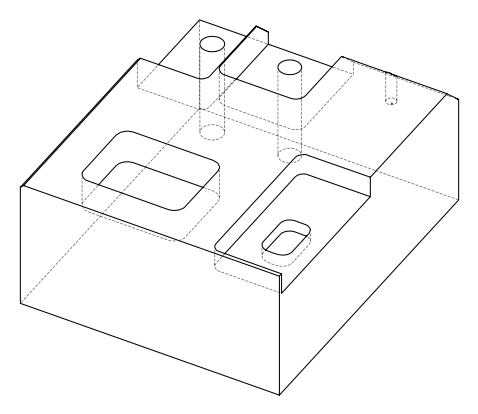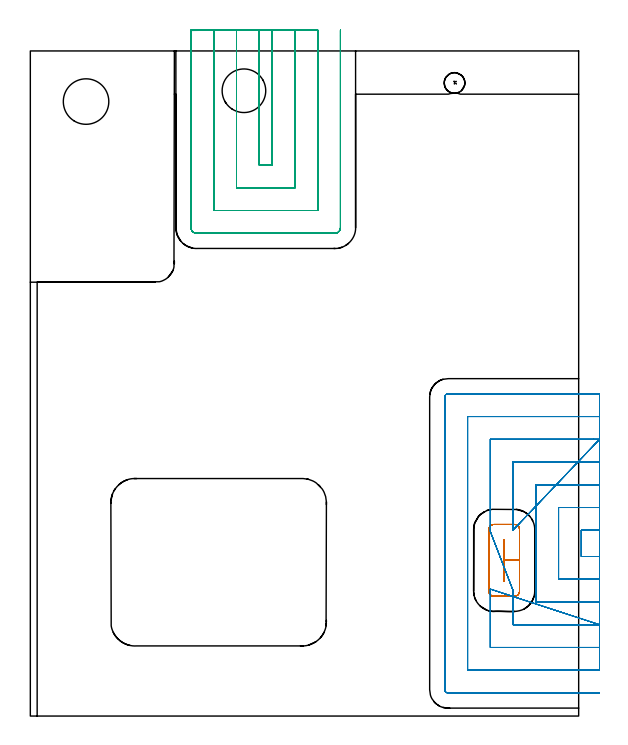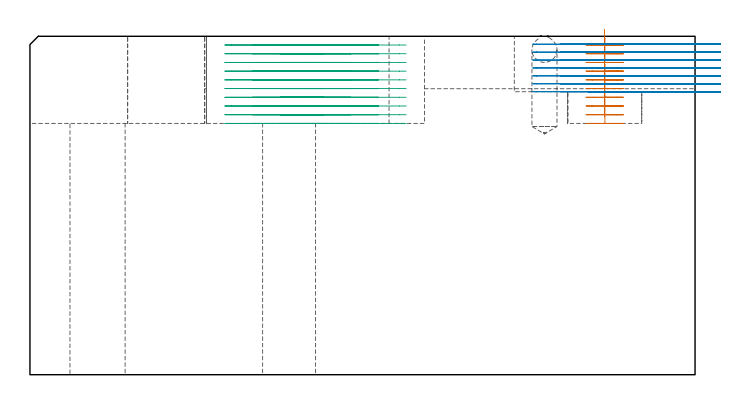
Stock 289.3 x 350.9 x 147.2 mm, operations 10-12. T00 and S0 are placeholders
(PLAN: 12 operations, 7 tool changes, 104.4 min)
(1 SPOT_DRILL | STEP1POCKET | NXT0321_9005460120000 | 0.03 min | 7 mm3)
(2 INDEXABLE_INSERT_DRILL_THROUGH_HOLE_FROM_SOLID | STEP1HOLE | NXT0302_017 | 0.46 min | 61106 mm3)
(3 INDEXABLE_INSERT_DRILL_THROUGH_HOLE_FROM_SOLID_1 | STEP1HOLE_1 | NXT0302_019 | 0.46 min | 66539 mm3)
(4 DRILL_BLIND_HOLE_INTO_CENTER | STEP1POCKET | UGT0301_221 | 0.18 min | 3743 mm3)
(5 AREA_MILL | FG_CHAMFER_SURFACE | UGT0205_001 | 0.39 min | 4446 mm3)
(6 AREA_MILL_1 | FG_CHAMFER_SURFACE_1 | UGT0205_001 | 3.81 min | 1508 mm3)
(7 AREA_MILL_2 | FG_CHAMFER_SURFACE_2 | UGT0205_001 | 8.55 min | 32154 mm3)
(8 MILL_CORNER_NOTCH_RECTANGULAR | CORNER_NOTCH_RECTANGULAR | NXT0201_012 | Follow Part, ap 4, ae 75% | 20.61 min | 331331 mm3)
(9 MILL_RECTANGULAR_POCKET | POCKET_RECTANGULAR_STRAIGHT | UGT0201_094 | Follow Part, ap 5, ae 75% | 11.2 min | 375298 mm3)
(10 MILL_RECTANGULAR_POCKET_1 | POCKET_RECTANGULAR_STRAIGHT_1 | NXT0201_012 | Follow Part, ap 4, ae 75% | 4.2 min | 62054 mm3)
(11 MILL_SLOT | SLOT_PARTIAL_RECTANGULAR | NXT0201_012 | Follow Part, ap 4, ae 75% | 31.18 min | 288812 mm3)
(12 MILL_SLOT_1 | SLOT_PARTIAL_RECTANGULAR_1 | NXT0201_012 | Follow Part, ap 4, ae 75% | 23.31 min | 352527 mm3)
(TOOL NXT0321_9005460120000 | NC Spot Drill, 142deg, 12mm, Carbide, Uncoated | D12 PA142 FL30 Z2)
(TOOL NXT0302_017 | Index. Insert Drill 23mm [880-D2300L25-05] | D23 PA176 FL115 Z2)
(TOOL NXT0302_019 | Index. Insert Drill 24mm [880-D2400L25-05] | D24 PA176 FL120 Z2)
(TOOL UGT0301_221 | Twist Drill 10.9 mm | D10.9 PA118 FL92 Z2)
(TOOL UGT0205_001 | Chamfer Mill 20 x 3 x 45 deg. | D20 FL50 Z2)
(TOOL NXT0201_012 | ENDMILL 16mm [2P460-1600-NA 1630] | D16 FL38 Z6)
(TOOL UGT0201_094 | End mill 20 mm | D20 FL38 Z4)
(OP 10 MILL_RECTANGULAR_POCKET_1)
G17 G21 G94 G90
T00 M6
G54
G17 G0 G90 X249.9 Y85.391 S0 M3
G43 Z157.2 H1
Z150.2
G94 G1 Y71.2 Z146.398 F250.
X250.1 Z146.344
Y82.15 Z143.41
Y93.1 F500.
X249.9
Y71.2
X250.1
Y82.15
X258.1
Y98.4
G3 X255.4 Y101.1 R2.7
G1 X244.6
G3 X241.9 Y98.4 R2.7
G1 Y65.9
G3 X244.6 Y63.2 R2.7
G1 X255.4
G3 X258.1 Y65.9 R2.7
G1 Y82.15
Y83.15
G0 X249.9 Y85.391 Z146.41
G1 Y71.2 Z142.608 F250.
X250.1 Z142.554
Y82.15 Z139.62
Y93.1 F500.
X249.9
Y71.2
X250.1
Y82.15
X258.1
Y98.4
G3 X255.4 Y101.1 R2.7
G1 X244.6
G3 X241.9 Y98.4 R2.7
G1 Y65.9
G3 X244.6 Y63.2 R2.7
G1 X255.4
G3 X258.1 Y65.9 R2.7
G1 Y82.15
Y83.15
G0 X249.9 Y85.391 Z142.62
G1 Y71.2 Z138.818 F250.
X250.1 Z138.764
Y82.15 Z135.83
Y93.1 F500.
X249.9
Y71.2
X250.1
Y82.15
X258.1
Y98.4
G3 X255.4 Y101.1 R2.7
G1 X244.6
G3 X241.9 Y98.4 R2.7
G1 Y65.9
G3 X244.6 Y63.2 R2.7
G1 X255.4
G3 X258.1 Y65.9 R2.7
G1 Y82.15
Y83.15
G0 X249.9 Y85.391 Z138.83
G1 Y71.2 Z135.028 F250.
X250.1 Z134.974
Y82.15 Z132.04
Y93.1 F500.
X249.9
Y71.2
X250.1
Y82.15
X258.1
Y98.4
G3 X255.4 Y101.1 R2.7
G1 X244.6
G3 X241.9 Y98.4 R2.7
G1 Y65.9
G3 X244.6 Y63.2 R2.7
G1 X255.4
G3 X258.1 Y65.9 R2.7
G1 Y82.15
Y83.15
G0 X249.9 Y85.391 Z135.04
G1 Y71.2 Z131.238 F250.
X250.1 Z131.184
Y82.15 Z128.25
Y93.1 F500.
X249.9
Y71.2
X250.1
Y82.15
X258.1
Y98.4
G3 X255.4 Y101.1 R2.7
G1 X244.6
G3 X241.9 Y98.4 R2.7
G1 Y65.9
G3 X244.6 Y63.2 R2.7
G1 X255.4
G3 X258.1 Y65.9 R2.7
G1 Y82.15
Y83.15
G0 X249.9 Y85.391 Z131.25
G1 Y71.2 Z127.448 F250.
X250.1 Z127.394
Y82.15 Z124.46
Y93.1 F500.
X249.9
Y71.2
X250.1
Y82.15
X258.1
Y98.4
G3 X255.4 Y101.1 R2.7
G1 X244.6
G3 X241.9 Y98.4 R2.7
G1 Y65.9
G3 X244.6 Y63.2 R2.7
G1 X255.4
G3 X258.1 Y65.9 R2.7
G1 Y82.15
Y83.15
G0 X249.9 Y85.391 Z127.46
G1 Y71.2 Z123.658 F250.
X250.1 Z123.604
Y82.15 Z120.67
Y93.1 F500.
X249.9
Y71.2
X250.1
Y82.15
X258.1
Y98.4
G3 X255.4 Y101.1 R2.7
G1 X244.6
G3 X241.9 Y98.4 R2.7
G1 Y65.9
G3 X244.6 Y63.2 R2.7
G1 X255.4
G3 X258.1 Y65.9 R2.7
G1 Y82.15
Y83.15
G0 X249.9 Y85.391 Z123.67
G1 Y71.2 Z119.868 F250.
X250.1 Z119.814
Y82.15 Z116.88
Y93.1 F500.
X249.9
Y71.2
X250.1
Y82.15
X258.1
Y98.4
G3 X255.4 Y101.1 R2.7
G1 X244.6
G3 X241.9 Y98.4 R2.7
G1 Y65.9
G3 X244.6 Y63.2 R2.7
G1 X255.4
G3 X258.1 Y65.9 R2.7
G1 Y82.15
Y83.15
G0 X249.9 Y85.391 Z119.88
G1 Y71.2 Z116.078 F250.
X250.1 Z116.024
Y82.15 Z113.09
Y93.1 F500.
X249.9
Y71.2
X250.1
Y82.15
X258.1
Y98.4
G3 X255.4 Y101.1 R2.7
G1 X244.6
G3 X241.9 Y98.4 R2.7
G1 Y65.9
G3 X244.6 Y63.2 R2.7
G1 X255.4
G3 X258.1 Y65.9 R2.7
G1 Y82.15
Y83.15
G0 X249.9 Y85.391 Z116.09
G1 Y71.2 Z112.288 F250.
X250.1 Z112.234
Y82.15 Z109.3
Y93.1 F500.
X249.9
Y71.2
X250.1
Y82.15
X258.1
Y98.4
G3 X255.4 Y101.1 R2.7
G1 X244.6
G3 X241.9 Y98.4 R2.7
G1 Y65.9
G3 X244.6 Y63.2 R2.7
G1 X255.4
G3 X258.1 Y65.9 R2.7
G1 Y82.15
Y83.15
G0 Z157.2
M5
M2
(OP 11 MILL_SLOT)
G17 G21 G94 G90
T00 M6
G54
G17 G0 G90 X300.3 Y98. S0 M3
G43 Z157.2 H1
Z143.757
G94 G1 X297.3 F250.
X290.7 F500.
Y84.2
X297.3
X300.3 F250.
Y110.
X297.3
X278.7 F500.
Y72.2
X297.3
X300.3 F250.
Y122.
X297.3
X266.7 F500.
Y60.2
X297.3
X300.3 F250.
Y134.
X297.3
X254.7 F500.
Y101.103
Y98.103 F250.
X300.3 Y146. F500.
X297.3 F250.
X242.7 F500.
Y100.323
Y97.323 F250.
X254.7 Y66.197 F500.
Y63.197 F250.
Y48.2 F500.
X297.3
X300.3 F250.
X242.7 Y66.972 F500.
Y63.972 F250.
Y36.2 F500.
X297.3
X300.3 F250.
Y158.
X297.3
X230.7 F500.
Y24.2
X297.3
X300.3 F250.
Y170.
X297.3
X220.3 F500.
G3 X218.7 Y168.4 R1.6
G1 Y13.8
G3 X220.3 Y12.2 R1.6
G1 X297.3
X300.3 F250.
G0 Y98. Z140.314
G1 X297.3
X290.7 F500.
Y84.2
X297.3
X300.3 F250.
Y110.
X297.3
X278.7 F500.
Y72.2
X297.3
X300.3 F250.
Y122.
X297.3
X266.7 F500.
Y60.2
X297.3
X300.3 F250.
Y134.
X297.3
X254.7 F500.
Y101.103
Y98.103 F250.
X300.3 Y146. F500.
X297.3 F250.
X242.7 F500.
Y100.323
Y97.323 F250.
X254.7 Y66.197 F500.
Y63.197 F250.
Y48.2 F500.
X297.3
X300.3 F250.
X242.7 Y66.972 F500.
Y63.972 F250.
Y36.2 F500.
X297.3
X300.3 F250.
Y158.
X297.3
X230.7 F500.
Y24.2
X297.3
X300.3 F250.
Y170.
X297.3
X220.3 F500.
G3 X218.7 Y168.4 R1.6
G1 Y13.8
G3 X220.3 Y12.2 R1.6
G1 X297.3
X300.3 F250.
G0 Y98. Z136.871
G1 X297.3
X290.7 F500.
Y84.2
X297.3
X300.3 F250.
Y110.
X297.3
X278.7 F500.
Y72.2
X297.3
X300.3 F250.
Y122.
X297.3
X266.7 F500.
Y60.2
X297.3
X300.3 F250.
Y134.
X297.3
X254.7 F500.
Y101.103
Y98.103 F250.
X300.3 Y146. F500.
X297.3 F250.
X242.7 F500.
Y100.323
Y97.323 F250.
X254.7 Y66.197 F500.
Y63.197 F250.
Y48.2 F500.
X297.3
X300.3 F250.
X242.7 Y66.972 F500.
Y63.972 F250.
Y36.2 F500.
X297.3
X300.3 F250.
Y158.
X297.3
X230.7 F500.
Y24.2
X297.3
X300.3 F250.
Y170.
X297.3
X220.3 F500.
G3 X218.7 Y168.4 R1.6
G1 Y13.8
G3 X220.3 Y12.2 R1.6
G1 X297.3
X300.3 F250.
G0 Y98. Z133.429
G1 X297.3
X290.7 F500.
Y84.2
X297.3
X300.3 F250.
Y110.
X297.3
X278.7 F500.
Y72.2
X297.3
X300.3 F250.
Y122.
X297.3
X266.7 F500.
Y60.2
X297.3
X300.3 F250.
Y134.
X297.3
X254.7 F500.
Y101.103
Y98.103 F250.
X300.3 Y146. F500.
X297.3 F250.
X242.7 F500.
Y100.323
Y97.323 F250.
X254.7 Y66.197 F500.
Y63.197 F250.
Y48.2 F500.
X297.3
X300.3 F250.
X242.7 Y66.972 F500.
Y63.972 F250.
Y36.2 F500.
X297.3
X300.3 F250.
Y158.
X297.3
X230.7 F500.
Y24.2
X297.3
X300.3 F250.
Y170.
X297.3
X220.3 F500.
G3 X218.7 Y168.4 R1.6
G1 Y13.8
G3 X220.3 Y12.2 R1.6
G1 X297.3
X300.3 F250.
G0 Y98. Z129.986
G1 X297.3
X290.7 F500.
Y84.2
X297.3
X300.3 F250.
Y110.
X297.3
X278.7 F500.
Y72.2
X297.3
X300.3 F250.
Y122.
X297.3
X266.7 F500.
Y60.2
X297.3
X300.3 F250.
Y134.
X297.3
X254.7 F500.
Y101.103
Y98.103 F250.
X300.3 Y146. F500.
X297.3 F250.
X242.7 F500.
Y100.323
Y97.323 F250.
X254.7 Y66.197 F500.
Y63.197 F250.
Y48.2 F500.
X297.3
X300.3 F250.
X242.7 Y66.972 F500.
Y63.972 F250.
Y36.2 F500.
X297.3
X300.3 F250.
Y158.
X297.3
X230.7 F500.
Y24.2
X297.3
X300.3 F250.
Y170.
X297.3
X220.3 F500.
G3 X218.7 Y168.4 R1.6
G1 Y13.8
G3 X220.3 Y12.2 R1.6
G1 X297.3
X300.3 F250.
G0 Y98. Z126.543
G1 X297.3
X290.7 F500.
Y84.2
X297.3
X300.3 F250.
Y110.
X297.3
X278.7 F500.
Y72.2
X297.3
X300.3 F250.
Y122.
X297.3
X266.7 F500.
Y60.2
X297.3
X300.3 F250.
Y134.
X297.3
X254.7 F500.
Y101.103
Y98.103 F250.
X300.3 Y146. F500.
X297.3 F250.
X242.7 F500.
Y100.323
Y97.323 F250.
X254.7 Y66.197 F500.
Y63.197 F250.
Y48.2 F500.
X297.3
X300.3 F250.
X242.7 Y66.972 F500.
Y63.972 F250.
Y36.2 F500.
X297.3
X300.3 F250.
Y158.
X297.3
X230.7 F500.
Y24.2
X297.3
X300.3 F250.
Y170.
X297.3
X220.3 F500.
G3 X218.7 Y168.4 R1.6
G1 Y13.8
G3 X220.3 Y12.2 R1.6
G1 X297.3
X300.3 F250.
G0 Y98. Z123.1
G1 X297.3
X290.7 F500.
Y84.2
X297.3
X300.3 F250.
Y110.
X297.3
X278.7 F500.
Y72.2
X297.3
X300.3 F250.
Y122.
X297.3
X266.7 F500.
Y60.2
X297.3
X300.3 F250.
Y134.
X297.3
X254.7 F500.
Y101.103
Y98.103 F250.
X300.3 Y146. F500.
X297.3 F250.
X242.7 F500.
Y100.323
Y97.323 F250.
X254.7 Y66.197 F500.
Y63.197 F250.
Y48.2 F500.
X297.3
X300.3 F250.
X242.7 Y66.972 F500.
Y63.972 F250.
Y36.2 F500.
X297.3
X300.3 F250.
Y158.
X297.3
X230.7 F500.
Y24.2
X297.3
X300.3 F250.
Y170.
X297.3
X220.3 F500.
G3 X218.7 Y168.4 R1.6
G1 Y13.8
G3 X220.3 Y12.2 R1.6
G1 X297.3
X300.3 F250.
G0 Z157.2
M5
M2
(OP 12 MILL_SLOT_1)
G17 G21 G94 G90
T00 M6
G54
G17 G0 G90 X120.778 Y361.9 S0 M3
G43 Z157.2 H1
Z143.41
G94 G1 X120.799 Y358.9 F250.
X120.8 Y358.646 F500.
Y290.7
X127.6
Y358.646
X127.601 Y358.9
X127.622 Y361.9 F250.
X108.767
X108.799 Y358.9
G2 X108.8 Y358.646 R24. F500.
G1 Y278.7
X139.6
Y358.646
G2 X139.601 Y358.9 R24.
G1 X139.633 Y361.9 F250.
X96.734 Y361.899
X96.797 Y358.9
G2 X96.8 Y358.646 R12. F500.
G1 Y266.7
X151.6
Y358.646
G2 X151.603 Y358.9 R12.
G1 X151.666 Y361.899 F250.
X84.8 Y361.646
Y358.646
Y257.6 F500.
G3 X87.7 Y254.7 R2.9
G1 X160.7
G3 X163.6 Y257.6 R2.9
G1 Y358.646
Y361.646 F250.
G0 X120.778 Y361.9 Z139.62
G1 X120.799 Y358.9
X120.8 Y358.646 F500.
Y290.7
X127.6
Y358.646
X127.601 Y358.9
X127.622 Y361.9 F250.
X108.767
X108.799 Y358.9
G2 X108.8 Y358.646 R24. F500.
G1 Y278.7
X139.6
Y358.646
G2 X139.601 Y358.9 R24.
G1 X139.633 Y361.9 F250.
X96.734 Y361.899
X96.797 Y358.9
G2 X96.8 Y358.646 R12. F500.
G1 Y266.7
X151.6
Y358.646
G2 X151.603 Y358.9 R12.
G1 X151.666 Y361.899 F250.
X84.8 Y361.646
Y358.646
Y257.6 F500.
G3 X87.7 Y254.7 R2.9
G1 X160.7
G3 X163.6 Y257.6 R2.9
G1 Y358.646
Y361.646 F250.
G0 X120.778 Y361.9 Z135.83
G1 X120.799 Y358.9
X120.8 Y358.646 F500.
Y290.7
X127.6
Y358.646
X127.601 Y358.9
X127.622 Y361.9 F250.
X108.767
X108.799 Y358.9
G2 X108.8 Y358.646 R24. F500.
G1 Y278.7
X139.6
Y358.646
G2 X139.601 Y358.9 R24.
G1 X139.633 Y361.9 F250.
X96.734 Y361.899
X96.797 Y358.9
G2 X96.8 Y358.646 R12. F500.
G1 Y266.7
X151.6
Y358.646
G2 X151.603 Y358.9 R12.
G1 X151.666 Y361.899 F250.
X84.8 Y361.646
Y358.646
Y257.6 F500.
G3 X87.7 Y254.7 R2.9
G1 X160.7
G3 X163.6 Y257.6 R2.9
G1 Y358.646
Y361.646 F250.
G0 X120.795 Y361.9 Z132.04
G1 X120.8 Y358.9
Y358.836 F500.
Y290.7
X127.6
Y358.834
Y358.9
X127.606 Y361.9 F250.
X108.792
X108.8 Y358.9
Y358.836 F500.
Y278.7
X139.6
Y358.834
Y358.9
X139.608 Y361.9 F250.
X96.784
X96.8 Y358.9
Y358.836 F500.
Y266.7
X151.6
Y358.834
Y358.9
X151.617 Y361.9 F250.
X84.8 Y361.836
Y358.836
Y257.6 F500.
G3 X87.7 Y254.7 R2.9
G1 X160.7
G3 X163.6 Y257.6 R2.9
G1 Y358.834
Y361.834 F250.
G0 X120.8 Y361.9 Z128.25
G1 Y358.9
Y290.7 F500.
X127.6
Y358.9
Y361.9 F250.
X108.8
Y358.9
Y278.7 F500.
X139.6
Y358.9
Y361.9 F250.
X96.8
Y358.9
Y266.7 F500.
X151.6
Y358.9
Y361.9 F250.
X84.8
Y358.9
Y257.6 F500.
G3 X87.7 Y254.7 R2.9
G1 X160.7
G3 X163.6 Y257.6 R2.9
G1 Y358.9
Y361.9 F250.
G0 X120.8 Z124.46
G1 Y358.9
Y290.7 F500.
X127.6
Y358.9
Y361.9 F250.
X108.8
Y358.9
Y278.7 F500.
X139.6
Y358.9
Y361.9 F250.
X96.8
Y358.9
Y266.7 F500.
X151.6
Y358.9
Y361.9 F250.
X84.8
Y358.9
Y257.6 F500.
G3 X87.7 Y254.7 R2.9
G1 X160.7
G3 X163.6 Y257.6 R2.9
G1 Y358.9
Y361.9 F250.
G0 X120.8 Z120.67
G1 Y358.9
Y290.7 F500.
X127.6
Y358.9
Y361.9 F250.
X108.8
Y358.9
Y278.7 F500.
X139.6
Y358.9
Y361.9 F250.
X96.8
Y358.9
Y266.7 F500.
X151.6
Y358.9
Y361.9 F250.
X84.8
Y358.9
Y257.6 F500.
G3 X87.7 Y254.7 R2.9
G1 X160.7
G3 X163.6 Y257.6 R2.9
G1 Y358.9
Y361.9 F250.
G0 X120.8 Z116.88
G1 Y358.9
Y290.7 F500.
X127.6
Y358.9
Y361.9 F250.
X108.8
Y358.9
Y278.7 F500.
X139.6
Y358.9
Y361.9 F250.
X96.8
Y358.9
Y266.7 F500.
X151.6
Y358.9
Y361.9 F250.
X84.8
Y358.9
Y257.6 F500.
G3 X87.7 Y254.7 R2.9
G1 X160.7
G3 X163.6 Y257.6 R2.9
G1 Y358.9
Y361.9 F250.
G0 X120.8 Z113.09
G1 Y358.9
Y290.7 F500.
X127.6
Y358.9
Y361.9 F250.
X108.8
Y358.9
Y278.7 F500.
X139.6
Y358.9
Y361.9 F250.
X96.8
Y358.9
Y266.7 F500.
X151.6
Y358.9
Y361.9 F250.
X84.8
Y358.9
Y257.6 F500.
G3 X87.7 Y254.7 R2.9
G1 X160.7
G3 X163.6 Y257.6 R2.9
G1 Y358.9
Y361.9 F250.
G0 X120.8 Z109.3
G1 Y358.9
Y290.7 F500.
X127.6
Y358.9
Y361.9 F250.
X108.8
Y358.9
Y278.7 F500.
X139.6
Y358.9
Y361.9 F250.
X96.8
Y358.9
Y266.7 F500.
X151.6
Y358.9
Y361.9 F250.
X84.8
Y358.9
Y257.6 F500.
G3 X87.7 Y254.7 R2.9
G1 X160.7
G3 X163.6 Y257.6 R2.9
G1 Y358.9
Y361.9 F250.
G0 Z157.2
M5
M2
